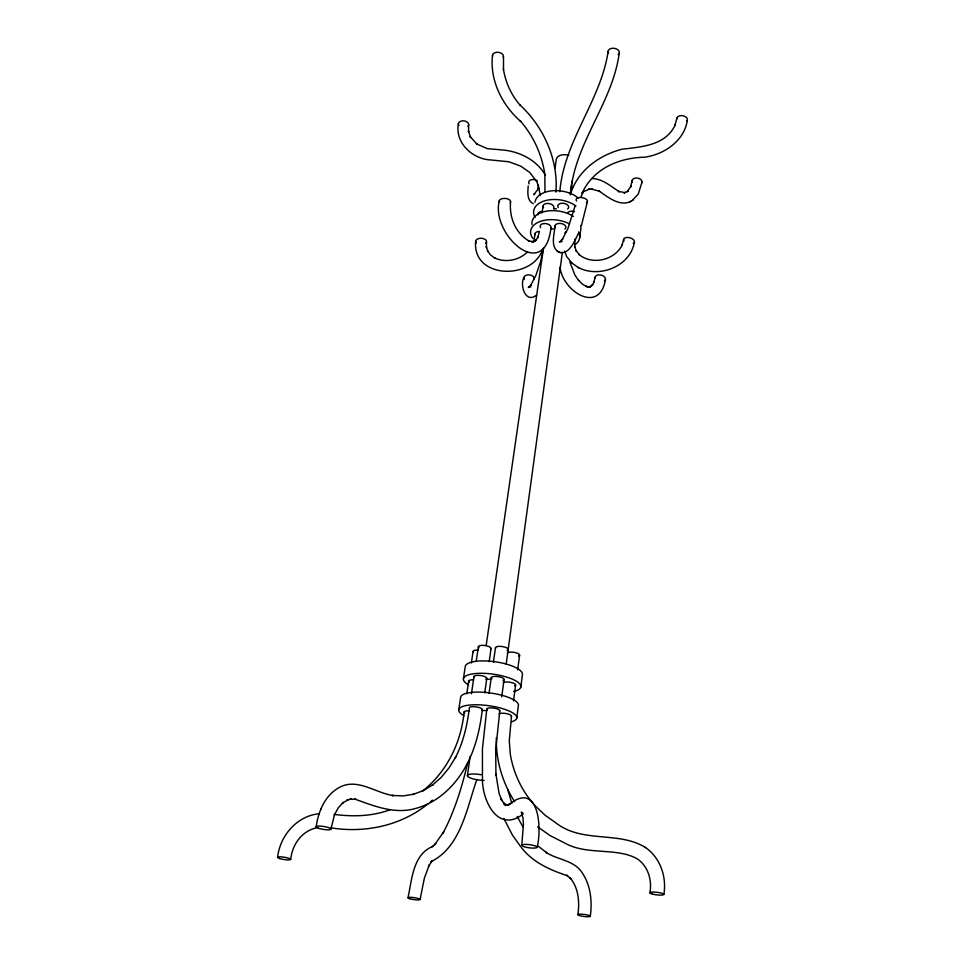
<?xml version="1.0" encoding="UTF-8"?>
<svg xmlns="http://www.w3.org/2000/svg" width="965" height="965" viewBox="0 0 965 965"><rect width="100%" height="100%" fill="white"/><g stroke="black" fill="none" stroke-linecap="round" stroke-linejoin="round"><path stroke-width="1.45" d="M486.505 241.781L486.444 247.559L486.336 246.69L487.904 251.539L487.446 250.779L490.558 254.989L495.021 258.222L494.418 257.848C505.262 263.107 519.206 260.369 527.578 251.829M475.661 241.298C472.126 278.68 531.498 280.731 542.632 249.597M510.569 201.782C509.134 217.246 515.262 233.035 529.303 241.202L528.374 240.719L532.728 241.781L531.582 241.636L535.43 241.009L533.235 241.877L536.431 239.646L535.696 240.526L538.084 236.763L537.722 237.728L539.182 232.396M499.243 200.985C490.739 234.447 544.622 283.517 551.015 227.644M496.36 737.682C495.733 760.263 502.512 782.748 514.659 801.722M537.819 189.261L538.277 184.713M663.872 894.266C666.803 876.727 660.205 857.499 645.211 847.318M528.205 185.943C527.795 191.89 526.673 200.696 533.343 203.687M649.879 892.939C652.195 880.502 648.311 866.522 637.588 859.079C617.431 847.113 587.178 855.581 565.14 843.241L549.917 835.509L537.662 826.812M555.937 192.107C558.385 159.575 543.681 126.777 519.833 104.883L520.244 105.342C511.293 95.137 505.431 82.29 503.404 68.889L503.489 69.504L503.489 56.489M468.664 124.775L468.568 131.916L468.447 130.987L470.57 137.38L470.124 136.584L477.18 144.424L476.553 143.93L487.47 148.67L503.477 150.058C520.244 151.794 537.023 160.347 545.502 175.389M545.008 192.192L544.839 174.279C541.92 154.677 533.452 135.836 520.292 120.975L520.69 121.445C502.114 105.197 489.629 80.276 492.512 55.282M458.387 123.797C454.792 142.772 472.512 159.141 490.594 159.937L508.82 161.77L520.654 166.077L529.713 172.421L536.564 181.323M590.278 916.34A6.297 1.037 7.3 0 0 581.618 914.181A6.297 1.037 7.3 0 0 580.327 915.821A6.297 1.037 7.3 0 0 590.278 916.34C592.317 901.732 590.833 885.93 582.571 873.361C574.67 860.141 557.553 860.008 545.72 852.24L546.757 852.795L538.265 846.221M577.866 914.567C579.724 902.058 578.602 887.969 570.158 877.933L570.834 878.753L566.612 875.219L567.661 875.798C550.134 870.068 532.535 862.348 521.088 847.113M523.802 277.667C519.628 285.857 525.816 303.999 536.588 295.073M537.047 847.367A7.72 1.58 7.5 0 0 526.178 844.411A7.72 1.58 7.5 0 0 525.032 847.005A7.72 1.58 7.5 0 0 537.047 847.367C542.101 829.068 539.218 779.708 508.664 804.822M521.788 845.171L523.452 824.363L522.97 817.934L521.293 812.072L522.885 813.338L521.715 812.663M516.721 718.262L518.362 705.765A29.179 8.468 8 0 0 491.149 693.087A29.179 8.468 8 0 0 460.619 697.381L458.749 709.854M520.786 687.189L522.391 674.933A28.89 8.95 8 0 0 495.54 661.821A28.89 8.95 8 0 0 465.239 666.61L463.405 678.841M579.591 238.259L580.761 229.332A24.656 14.547 8 0 0 580.653 225.496M511.51 716.187L509.279 740.662L510.316 754.28C513.392 772.639 521.365 790.094 533.681 804.086M513.549 700.795L515.636 685.041M517.662 669.831L519.604 655.223M574.838 239.103L574.645 247.197M499.798 710.843L495.696 749.793L495.938 774.992L495.853 773.725L499.062 793.314L501.788 800.588L501.149 799.032L504.526 804.255L503.441 802.868L506.42 805.184M501.716 696.79L504.08 679.505M506.167 664.197L562.354 252.396M570.327 194.122L572.124 181.01M486.83 708.961L482.44 748.792L482.452 774.811M489.014 693.473L491.245 677.635M493.405 662.34L495.479 647.66M554.971 225.907C554.61 233.82 549.966 246.497 558.361 251.781M482.331 709.649C480.1 728.165 475.95 746.596 467.434 763.303L467.012 764.111C456.385 784.424 438.858 802.12 416.253 808.272C395.192 814.701 374.324 806.077 354.77 799.08L356.025 799.225L349.897 799.273L351.151 798.911L346.881 800.142L348.112 799.78L342.37 803.133L343.287 802.385L338.232 807.85L334.348 814.991L334.602 814.315L330.971 829.007M484.744 692.774L486.782 678.407M489.171 661.688L491.052 648.504M467.41 775.571L470.16 756.488M486.191 645.356L543.5 248.053L540.593 261.744L535.804 275.58L530.569 285.712L531.232 284.772L528.301 287.461L530.919 286.798M555.056 168.019L556.31 159.285A9.312 5.874 8 0 1 568.843 155.413M471.463 693.775L473.984 676.549M476.228 661.302L478.375 646.659M542.041 212.903L543.054 205.955M464.105 711.941C461.246 742.652 446.578 772.458 422.019 791.493M466.795 693.799L468.688 681M471.366 662.991L473.079 651.387M534.067 240.14L534.996 233.88M420.077 899.489L424.407 878.041L429.268 864.942L428.689 866.027L432.272 860.696L430.945 861.721C461.089 846.86 466.698 807.97 476.927 779.406M619.289 52.87C612.534 103.46 574.235 143.218 570.375 194.834M407.978 897.764C411.995 879.706 412.839 854.23 432.995 846.329M608.227 51.012C600.809 101.011 564.018 140.456 559.809 191.794M641.942 182.325L638.251 194.086L632.401 200.322M587.444 201.528L581.425 225.508M632.147 180.443L630.579 187.065L630.965 186.161L627.178 191.721L628.143 191.142L623.921 192.903L625.018 192.65L618.456 191.372L619.361 191.782C610.881 186.438 602.896 178.875 592.245 178.537M687.357 120.239C684.39 140.842 664.173 154.46 644.704 157.186C619.385 157.729 594.042 168.32 582.691 191.939L589.651 189.031L588.529 189.297L592.438 189.14L591.34 189.043L599.687 191.299L598.783 190.877C608.348 197.318 621.593 208.681 633.378 199.743M316.182 826.884C318.209 811.794 324.686 795.968 338.377 787.995C356.519 777.03 375.252 792.977 393.225 795.594L391.959 795.462L403.189 795.92L414.13 794.147L412.899 794.497L423.358 790.564L433.104 784.617L432.163 785.353L441.089 777.5L448.99 767.971L455.733 756.994L455.323 757.79C463.393 742.254 467.241 725.041 469.4 707.779A6.538 1.858 8.1 0 1 477.024 707.007A6.538 1.858 8.1 0 1 482.03 710.095M676.911 118.056L674.909 125.474L675.295 124.726C665.862 145.317 642.352 146.813 622.123 149.213C599.748 154.834 578.216 170.238 570.93 192.879M290.718 859.308C292.335 844.146 302.045 830.66 317.352 827.62M277.582 857.427C279.886 835.787 297.087 815.546 319.451 813.76M605.453 279.524C599.518 314.819 562.692 291.37 560.038 267.257M467.76 762.579C462.018 786.825 454.768 810.974 443.044 833.06L443.671 831.89L434.648 844.761L435.746 843.675L431.632 847.077M595.091 277.172L593.801 282.6L594.187 281.696L592.052 285.447L592.812 284.639L589.917 286.931L590.942 286.376L587.468 287.124L589.736 287.075L585.755 286.207L586.684 286.702L582.438 284.156L578.361 280.103L578.735 280.634L574.947 275.122L569.808 261.877M574.875 206.522L567.83 228.789L562.052 239.851L562.74 238.874L559.326 242.179L562.076 241.491M634.391 242.179C630.326 266.473 599 278.644 578.168 267.426M623.643 239.392L622.027 245.303L622.389 244.628C614.982 260.236 591.967 265.689 578.747 254.278L579.374 254.724L576.021 250.466L576.407 251.226L574.621 246.316M320.645 809.563L320.887 808.887M580.906 196.908L583.632 191.287L581.63 193.084M578.361 233.385C574.851 240.731 568.059 257.752 557.082 251.177M538.928 188.211L533.669 194.653L534.767 193.941M571.232 188.971L573.5 186.064M428.122 803.736C401.138 825.787 364.698 833.41 330.657 827.789M430.269 801.939L432.429 800.142M629.819 201.818L630.796 201.251M523.078 814.038C496.794 834.568 480.811 797.705 482.548 776.077M390.029 809.756C372.297 816.402 353.069 816.824 334.481 814.448M510.256 803.954L505.202 805.413L508.76 805.136L504.273 804.303L505.962 804.907M645.537 847.535C618.71 830.841 582.824 843.374 556.624 823.41L545.08 815.22L534.574 805.22M559.061 252.106L560.363 252.721M564.597 251.093L566.696 256.606L572.1 263.156M571.461 262.709L578.686 267.8M520.473 846.329L512.463 835.147L503.863 818.429M517.204 816.45L522.909 826.945M536.166 180.527L538.398 185.582L540.147 195.147M507.711 789.382L511.86 803.399M608.625 52.918A5.609 3.631 8.3 0 1 610.736 48.612A5.609 3.631 8.3 0 1 617.865 49.794A5.609 3.631 8.3 0 1 618.191 54.523M464.828 712.966A6.466 1.821 8.2 0 1 469.111 710.891M507.855 650A6.417 2.087 7.9 0 1 507.12 650.398M495.588 648.215A6.417 2.087 7.9 0 1 501.402 646.429A6.417 2.087 7.9 0 1 508.181 649.505M555.442 227.619A5.525 3.257 7.9 0 1 557.348 223.723A5.525 3.257 7.9 0 1 564.38 224.785A5.525 3.257 7.9 0 1 564.887 229.031M576.612 201.046A5.754 2.883 9.9 0 1 578.566 197.68A5.754 2.883 9.9 0 1 585.851 198.995A5.754 2.883 9.9 0 1 586.394 202.807M676.863 118.96A5.344 3.486 9.2 0 1 683.063 115.764A5.344 3.486 9.2 0 1 686.935 121.071M491.921 678.733A6.49 1.978 7.9 0 1 493.839 676.477A6.49 1.978 7.9 0 1 502.102 677.671A6.49 1.978 7.9 0 1 503.006 680.349M487.518 710.011A6.55 1.87 7.9 0 1 492.85 707.96A6.55 1.87 7.9 0 1 499.46 711.289M564.827 232.903A5.488 3.209 7.5 0 1 566.479 231.684M507.325 652.907A6.369 2.051 7.8 0 1 516.13 652.798A6.369 2.051 7.8 0 1 518.519 656.103M458.978 125.571A5.163 3.402 6.7 0 1 460.389 121.361A5.163 3.402 6.7 0 1 467 121.988A5.163 3.402 6.7 0 1 467.856 126.403M473.224 651.93A6.333 2.026 8.2 0 1 478.037 650.121M535.056 217.402A24.559 14.656 8 0 1 545.297 200.648A24.559 14.656 8 0 1 575.972 206.052M538.024 214.797A5.416 3.233 8.5 0 1 542.402 211.444M554.031 209.031A9.505 5.669 8 0 1 556.395 208.802M543.536 207.692A5.464 3.281 8.4 0 1 548.265 203.434A5.464 3.281 8.4 0 1 553.56 208.392M558.265 207.535A5.476 3.305 7.9 0 1 560.17 203.591A5.476 3.305 7.9 0 1 567.143 204.64A5.476 3.305 7.9 0 1 567.637 208.947M567.565 212.867A5.44 3.257 7.5 0 1 574.585 211.576M535.068 234.712A5.464 3.185 8.5 0 1 539.459 231.419M476.252 242.951A5.428 3.257 1.2 0 1 477.808 238.886A5.428 3.257 1.2 0 1 484.792 239.187A5.428 3.257 1.2 0 1 485.624 243.373M484.068 780.42A11.58 2.811 8 0 1 467.434 775.92A11.58 2.811 8 0 1 482.404 774.979M551.172 229.079A9.578 5.597 8 0 1 553.56 228.862M482.633 710.505A11.339 3.209 8 0 1 485.419 710.578M468.58 684.921A28.998 8.757 8 0 1 473.863 673.703A28.998 8.757 8 0 1 512.837 679.372A28.998 8.757 8 0 1 513.609 691.471M487.084 679.3A11.23 3.39 8 0 1 489.834 679.36M464.02 715.656A29.3 8.275 8 0 1 468.302 705.198A29.3 8.275 8 0 1 506.806 710.071A29.3 8.275 8 0 1 511.812 721.699M534.972 202.192A24.475 14.74 8 0 1 552.137 190.78A24.475 14.74 8 0 1 578.204 198.03M532.005 224.568A24.656 14.547 8 0 1 545.756 211.299A24.656 14.547 8 0 1 573.343 216.401M474.129 677.08A6.466 1.966 8.1 0 1 481.547 675.669A6.466 1.966 8.1 0 1 485.757 679.251M469.4 682.074A6.393 1.93 8.2 0 1 473.67 679.843M492.632 56.223A5.525 3.583 7.3 0 1 498.302 52.303A5.525 3.583 7.3 0 1 503.211 57.393M479.062 647.804A6.405 2.075 8.2 0 1 484.225 645.428A6.405 2.075 8.2 0 1 490.739 648.999M540.605 227.716A5.513 3.245 8.3 0 1 545.358 223.53A5.513 3.245 8.3 0 1 550.701 228.452M499.351 201.757A5.681 2.967 3.2 0 1 505.238 198.416A5.681 2.967 3.2 0 1 510.292 202.529M503.235 682.725A6.429 1.942 7.8 0 1 512.113 682.701A6.429 1.942 7.8 0 1 514.562 685.862M498.965 713.895A6.502 1.846 7.8 0 1 507.156 713.75A6.502 1.846 7.8 0 1 511.173 716.621M578.457 231.877A24.74 14.463 8 0 1 574.959 244.821M532.909 238.524A24.74 14.463 8 0 1 539.495 221.709A24.74 14.463 8 0 1 569.627 223.94M623.993 241.093A5.549 3.124 14.7 0 1 626.152 237.559A5.549 3.124 14.7 0 1 633.064 239.356A5.549 3.124 14.7 0 1 633.281 243.506M632.425 182.18A4.994 3.329 9 0 1 637.165 178.03A4.994 3.329 9 0 1 641.58 183.133M524.26 279.452A5.247 3.45 6 0 1 528.132 274.832A5.247 3.45 6 0 1 534.224 278.933M529.122 183.905A4.909 3.293 7.6 0 1 530.955 179.852A4.909 3.293 7.6 0 1 537.324 180.998M595.091 278.065A5.308 3.39 13 0 1 601.678 275.218A5.308 3.39 13 0 1 604.392 281.02M279.814 858.573A6.671 1.158 9.2 0 0 290.61 859.598A6.671 1.158 9.2 0 0 282.009 856.92A6.671 1.158 9.2 0 0 279.814 858.573M318.571 828.272A7.491 1.472 9.1 0 0 330.802 829.369A7.491 1.472 9.1 0 0 321.357 826.173A7.491 1.472 9.1 0 0 318.571 828.272M652.4 894.097A7.081 1.303 6.7 0 0 663.811 894.591A7.081 1.303 6.7 0 0 654.403 892.094A7.081 1.303 6.7 0 0 652.4 894.097M409.691 898.704A6.116 0.989 8.3 0 0 419.859 899.718A6.116 0.989 8.3 0 0 412.538 897.438A6.116 0.989 8.3 0 0 409.691 898.704"/></g></svg>
